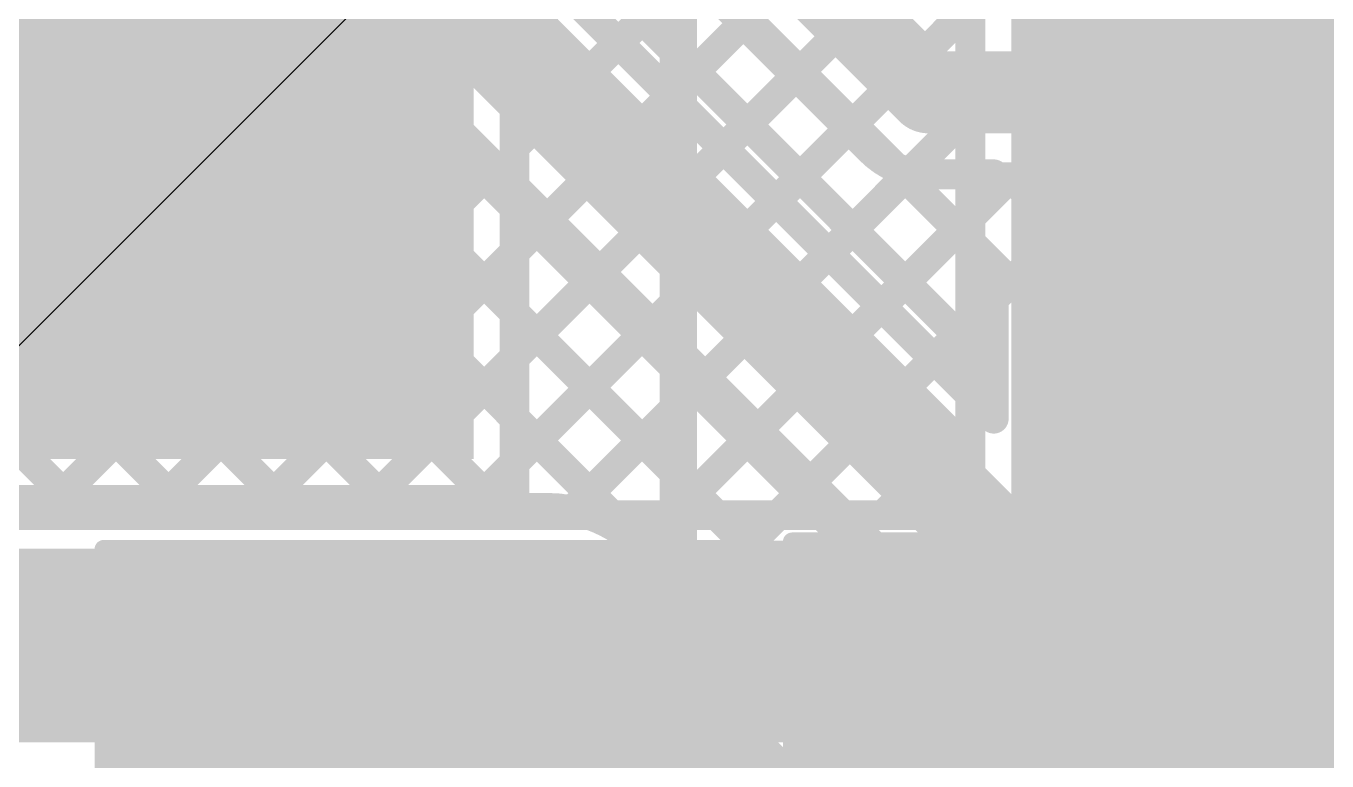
# Model space of a CAD drawing. Header units: millimetres. Extents: x 0 to 214, y 0 to 214.
# Drawn here: x 0.6312 to 0.9809, y 0.637 to 0.8344 of the extents above; entities that cross this region are included whole.
import ezdxf

# ---------------------------------------------------------------- set-up
doc = ezdxf.new("R2010")
doc.units = ezdxf.units.MM
doc.header["$MEASUREMENT"] = 0
for name, color, linetype in [('BottomLayer', 5, 'Continuous'), ('BottomOverlay', 54, 'Continuous'), ('BottomPaste', 16, 'Continuous'), ('BottomSolder', 6, 'Continuous'), ('TopLayer', 1, 'Continuous'), ('TopOverlay', 2, 'Continuous'), ('TopPaste', 8, 'Continuous'), ('TopSolder', 216, 'Continuous')]:
    doc.layers.add(name, color=color, linetype=linetype)

# ---------------------------------------------------------------- blocks, each defined once
blk = doc.blocks.new('SOT_23_5_B_119')
at = {"layer": 'BottomLayer'}
for points in [[(-0.07283, 0.04921), (-0.02953, 0.04921), (-0.02953, 0.02559), (-0.07283, 0.02559)], [(0.02953, 0.04921), (0.07283, 0.04921), (0.07283, 0.02559), (0.02953, 0.02559)], [(-0.07283, 0.01181), (-0.02953, 0.01181), (-0.02953, -0.01181), (-0.07283, -0.01181)], [(-0.07283, -0.02559), (-0.02953, -0.02559), (-0.02953, -0.04921), (-0.07283, -0.04921)], [(0.02953, -0.02559), (0.07283, -0.02559), (0.07283, -0.04921), (0.02953, -0.04921)]]:
    blk.add_hatch(color=5, dxfattribs=at).paths.add_polyline_path(points)
at = {"layer": 'BottomPaste'}
for points in [[(-0.07283, 0.04921), (-0.02953, 0.04921), (-0.02953, 0.02559), (-0.07283, 0.02559)], [(0.02953, 0.04921), (0.07283, 0.04921), (0.07283, 0.02559), (0.02953, 0.02559)], [(-0.07283, 0.01181), (-0.02953, 0.01181), (-0.02953, -0.01181), (-0.07283, -0.01181)], [(-0.07283, -0.02559), (-0.02953, -0.02559), (-0.02953, -0.04921), (-0.07283, -0.04921)], [(0.02953, -0.02559), (0.07283, -0.02559), (0.07283, -0.04921), (0.02953, -0.04921)]]:
    blk.add_hatch(color=16, dxfattribs=at).paths.add_polyline_path(points)
at = {"layer": 'BottomSolder'}
for points in [[(-0.07683, 0.05321), (-0.02553, 0.05321), (-0.02553, 0.02159), (-0.07683, 0.02159)], [(0.02553, 0.05321), (0.07683, 0.05321), (0.07683, 0.02159), (0.02553, 0.02159)], [(-0.07683, 0.01581), (-0.02553, 0.01581), (-0.02553, -0.01581), (-0.07683, -0.01581)], [(-0.07683, -0.02159), (-0.02553, -0.02159), (-0.02553, -0.05321), (-0.07683, -0.05321)], [(0.02553, -0.02159), (0.07683, -0.02159), (0.07683, -0.05321), (0.02553, -0.05321)]]:
    blk.add_hatch(color=6, dxfattribs=at).paths.add_polyline_path(points)
at = {"layer": 'BottomOverlay', "const_width": 0.005}
for points in [[(0.02598, 0.0589), (-0.02945, 0.0589)], [(0.03465, 0.01646), (0.03465, -0.01732)], [(0.02598, -0.0589), (-0.02945, -0.0589)]]:
    blk.add_lwpolyline(points, dxfattribs=at)
at = {"layer": 'BottomOverlay'}
for points, const_width in [([(-0.0307, 0.0589, 1), (-0.0282, 0.0589, 1)], 0.0025), ([(0.02473, 0.0589, 1), (0.02723, 0.0589, 1)], 0.0025), ([(0.0334, 0.01646, 1), (0.0359, 0.01646, 1)], 0.0025), ([(0.0334, -0.01732, 1), (0.0359, -0.01732, 1)], 0.0025), ([(-0.0615, -0.0615, 1), (-0.06843, -0.0615, 1)], 0.01), ([(-0.07093, -0.0615, 1), (-0.06593, -0.0615, 1)], 0.005), ([(-0.064, -0.0615, 1), (-0.059, -0.0615, 1)], 0.005), ([(-0.0307, -0.0589, 1), (-0.0282, -0.0589, 1)], 0.0025), ([(0.02473, -0.0589, 1), (0.02723, -0.0589, 1)], 0.0025)]:
    blk.add_lwpolyline(points, format="xyb", close=True, dxfattribs=dict(at, const_width=const_width))
blk = doc.blocks.new('D2P___249')
at = {"layer": 'TopLayer'}
for points in [[(-0.225, 0.38504), (0.225, 0.38504), (0.225, 0.03504), (-0.225, 0.03504)], [(0.05906, -0.13504), (0.14094, -0.13504), (0.14094, -0.28504), (0.05906, -0.28504)]]:
    blk.add_hatch(color=1, dxfattribs=at).paths.add_polyline_path(points)
at = {"layer": 'TopPaste'}
for points in [[(-0.225, 0.38504), (0.225, 0.38504), (0.225, 0.03504), (-0.225, 0.03504)], [(0.05906, -0.13504), (0.14094, -0.13504), (0.14094, -0.28504), (0.05906, -0.28504)]]:
    blk.add_hatch(color=8, dxfattribs=at).paths.add_polyline_path(points)
at = {"layer": 'TopSolder'}
for points in [[(-0.229, 0.38904), (0.229, 0.38904), (0.229, 0.03104), (-0.229, 0.03104)], [(0.05506, -0.13104), (0.14494, -0.13104), (0.14494, -0.28904), (0.05506, -0.28904)]]:
    blk.add_hatch(color=216, dxfattribs=at).paths.add_polyline_path(points)
at = {"layer": 'TopOverlay', "const_width": 0.01}
for points in [[(0.201, -0.064), (0.201, 0.02)], [(0.201, -0.064), (-0.205, -0.064)]]:
    blk.add_lwpolyline(points, dxfattribs=at)
at = {"layer": 'TopOverlay', "const_width": 0.005}
for points in [[(0.1985, 0.02, 1), (0.2035, 0.02, 1)], [(0.1985, -0.064, 1), (0.2035, -0.064, 1)], [(0.1985, -0.064, 1), (0.2035, -0.064, 1)]]:
    blk.add_lwpolyline(points, format="xyb", close=True, dxfattribs=at)
blk = doc.blocks.new('PMEG045V100EPD_B_263')
at = {"layer": 'BottomOverlay'}
blk.add_hatch(color=54, dxfattribs=at).paths.add_polyline_path([(-0.084, 0.1879), (0.086, 0.1879), (0.086, 0.2909), (-0.084, 0.2909)])
at = {"layer": 'BottomOverlay', "const_width": 0.005}
for points in [[(-0.084, -0.08236), (-0.084, 0.291)], [(-0.084, 0.291), (0.086, 0.291)]]:
    blk.add_lwpolyline(points, dxfattribs=at)
at = {"layer": 'BottomOverlay', "const_width": 0.0025}
blk.add_lwpolyline([(-0.08525, 0.291, 1), (-0.08275, 0.291, 1)], format="xyb", close=True, dxfattribs=at)
blk.add_lwpolyline([(-0.08525, 0.291, 1), (-0.08275, 0.291, 1)], format="xyb", close=True, dxfattribs=at)
blk = doc.blocks.new('PMEG045V100EPD_B_264')
at = {"layer": 'BottomOverlay'}
blk.add_hatch(color=54, dxfattribs=at).paths.add_polyline_path([(-0.08399, 0.18799), (0.08601, 0.18799), (0.08601, 0.29099), (-0.08399, 0.29099)])
at = {"layer": 'BottomOverlay', "const_width": 0.005}
for points in [[(-0.084, -0.08236), (-0.084, 0.291)], [(-0.084, 0.291), (0.086, 0.291)], [(0.086, -0.08178), (0.086, 0.291)]]:
    blk.add_lwpolyline(points, dxfattribs=at)
at = {"layer": 'BottomOverlay', "const_width": 0.0025}
for points in [[(-0.08525, 0.291, 1), (-0.08275, 0.291, 1)], [(-0.08525, 0.291, 1), (-0.08275, 0.291, 1)], [(0.08475, 0.291, 1), (0.08725, 0.291, 1)], [(0.08475, 0.291, 1), (0.08725, 0.291, 1)]]:
    blk.add_lwpolyline(points, format="xyb", close=True, dxfattribs=at)

msp = doc.modelspace()

# ---------------------------------------------------------------- hatches: boundary and pattern name
at = {"layer": 'TopLayer'}
for points in [[(0.896, 0.64), (1.256, 0.64), (1.256, 1.592), (0.896, 1.592)], [(0.29814, 0.71812), (0.75149, 0.71812), (0.75149, 0.85612), (0.29814, 0.85612)]]:
    msp.add_hatch(color=1, dxfattribs=at).paths.add_polyline_path(points)

# ---------------------------------------------------------------- linework, layer by layer
at = {"layer": 'BottomLayer'}
for points, const_width in [([(0.98114, 0.76953), (0.98114, 1.13517)], 0.012), ([(0.67584, 0.95717), (0.89131, 0.74171)], 0.008), ([(0.70763, 0.9126), (0.89131, 0.72893)], 0.008), ([(0.691, 0.896), (0.918, 0.669)], 0.025), ([(0.47767, 0.8725), (0.64517, 0.705)], 0.008), ([(0.49587, 0.705), (0.66337, 0.8725)], 0.008), ([(0.50596, 0.8725), (0.67346, 0.705)], 0.008), ([(0.53424, 0.8725), (0.70174, 0.705)], 0.008), ([(0.56252, 0.8725), (0.73002, 0.705)], 0.008), ([(0.59081, 0.8725), (0.75831, 0.705)], 0.008), ([(0.61909, 0.8725), (0.89147, 0.60012)], 0.008), ([(0.64738, 0.8725), (0.91975, 0.60012)], 0.008), ([(0.67566, 0.8725), (0.94804, 0.60012)], 0.008), ([(0.68127, 0.8725), (0.90137, 0.6524)], 0.008), ([(0.52415, 0.705), (0.68646, 0.86731)], 0.008), ([(0.83014, 0.86017), (0.87374, 0.81657)], 0.022), ([(0.96414, 0.77657), (0.96414, 0.86387)], 0.008), ([(0.55244, 0.705), (0.7006, 0.85316)], 0.008), ([(0.7904, 0.82983), (0.81061, 0.85004)], 0.008), ([(0.81462, 0.84458), (0.85814, 0.80106)], 0.008), ([(0.58072, 0.705), (0.71474, 0.83902)], 0.008), ([(0.95661, 0.79376), (0.95661, 0.83939)], 0.008), ([(0.80455, 0.81569), (0.82403, 0.83517)], 0.008), ([(0.95661, 0.82633), (0.96414, 0.83386)], 0.008), ([(0.609, 0.705), (0.72889, 0.82488)], 0.008), ([(0.609, 0.705), (0.72889, 0.82488)], 0.008), ([(0.87374, 0.81657), (0.92396, 0.81657)], 0.022), ([(0.81869, 0.80155), (0.83817, 0.82103)], 0.008), ([(0.95661, 0.81782), (0.96414, 0.81029)], 0.008), ([(0.63729, 0.705), (0.74303, 0.81074)], 0.008), ([(0.83283, 0.7874), (0.85231, 0.80689)], 0.008), ([(0.95661, 0.79805), (0.96414, 0.80558)], 0.008), ([(0.95233, 0.79376), (0.95661, 0.79805)], 0.008), ([(0.66557, 0.705), (0.75717, 0.7966)], 0.008), ([(0.84697, 0.77326), (0.86884, 0.79513)], 0.008), ([(0.86111, 0.75912), (0.89576, 0.79376)], 0.008), ([(0.86485, 0.79645), (0.89672, 0.76458)], 0.008), ([(0.87374, 0.79457), (0.89131, 0.79457)], 0.008), ([(0.89131, 0.79376), (0.95661, 0.79376)], 0.008), ([(0.89486, 0.76458), (0.92404, 0.79376)], 0.008), ([(0.89582, 0.79376), (0.925, 0.76458)], 0.008), ([(0.92315, 0.76458), (0.95233, 0.79376)], 0.008), ([(0.9241, 0.79376), (0.95272, 0.76515)], 0.008), ([(0.95239, 0.79376), (0.96414, 0.78201)], 0.008), ([(0.69386, 0.705), (0.77131, 0.78245)], 0.008), ([(0.95143, 0.76458), (0.96414, 0.77729)], 0.008), ([(0.95215, 0.76458), (0.96414, 0.77657)], 0.008), ([(0.95613, 0.74452), (0.98114, 0.76953)], 0.012), ([(0.72214, 0.705), (0.78545, 0.76831)], 0.008), ([(0.89131, 0.76458), (0.95215, 0.76458)], 0.008), ([(0.89131, 0.76103), (0.89486, 0.76458)], 0.008), ([(0.89131, 0.72893), (0.89131, 0.76458)], 0.008), ([(0.87526, 0.74498), (0.89131, 0.76103)], 0.008), ([(0.96817, 0.73252), (0.99067, 0.75501)], 0.008), ([(0.75043, 0.705), (0.7996, 0.75417)], 0.008), ([(0.92396, 0.74177), (0.92671, 0.74452)], 0.012), ([(0.92671, 0.74452), (0.95613, 0.74452)], 0.012), ([(0.93592, 0.6925), (0.99067, 0.74725)], 0.008), ([(0.97676, 0.74111), (0.99067, 0.7272)], 0.008), ([(0.77802, 0.70431), (0.81374, 0.74003)], 0.008), ([(0.95661, 0.71896), (0.95661, 0.72753)], 0.008), ([(0.96127, 0.72831), (0.99708, 0.6925)], 0.008), ([(0.79645, 0.69446), (0.82788, 0.72589)], 0.008), ([(0.90127, 0.71896), (0.92773, 0.6925)], 0.008), ([(0.90127, 0.71896), (0.95661, 0.71896)], 0.008), ([(0.90354, 0.71669), (0.90581, 0.71896)], 0.008), ([(0.91405, 0.71896), (0.94051, 0.6925)], 0.008), ([(0.91768, 0.70255), (0.93409, 0.71896)], 0.008), ([(0.94234, 0.71896), (0.9688, 0.6925)], 0.008), ([(0.9642, 0.6925), (0.99067, 0.71897)], 0.008), ([(0.8106, 0.68032), (0.84202, 0.71174)], 0.008), ([(0.20358, 0.705), (0.771, 0.705)], 0.008), ([(0.82474, 0.66617), (0.85616, 0.6976)], 0.008), ([(0.7965, 0.69441), (0.89079, 0.60012)], 0.008), ([(0.92773, 0.6925), (1.041, 0.6925)], 0.008), ([(0.181, 0.669), (0.771, 0.669)], 0.05), ([(0.771, 0.669), (0.913, 0.527)], 0.05), ([(0.83888, 0.65203), (0.87031, 0.68346)], 0.008), ([(0.918, 0.669), (1.041, 0.669)], 0.025), ([(0.85302, 0.63789), (0.88445, 0.66932)], 0.008), ([(0.86716, 0.62375), (0.89859, 0.65517)], 0.008), ([(0.88131, 0.60961), (0.91721, 0.64551)], 0.008), ([(0.90011, 0.60012), (0.94548, 0.6455)], 0.008), ([(0.918, 0.6455), (1.03127, 0.6455)], 0.008), ([(0.92839, 0.60012), (0.97377, 0.6455)], 0.008), ([(0.93095, 0.6455), (0.97632, 0.60012)], 0.008), ([(0.95923, 0.6455), (1.00461, 0.60012)], 0.008)]:
    msp.add_lwpolyline(points, dxfattribs=dict(at, const_width=const_width))
for points, const_width in [([(0.82203, 0.83517, 1), (0.82603, 0.83517, 1)], 0.004), ([(0.96214, 0.83386, 1), (0.96614, 0.83386, 1)], 0.004), ([(0.7884, 0.82983, 1), (0.7924, 0.82983, 1)], 0.004), ([(0.72689, 0.82488, 1), (0.73089, 0.82488, 1)], 0.004), ([(0.72689, 0.82488, 1), (0.73089, 0.82488, 1)], 0.004), ([(0.95461, 0.82633, 1), (0.95861, 0.82633, 1)], 0.004), ([(0.86824, 0.81657, 1), (0.87924, 0.81657, 1)], 0.011), ([(0.86824, 0.81657, 1), (0.87924, 0.81657, 1)], 0.011), ([(0.91846, 0.81657, 1), (0.92946, 0.81657, 1)], 0.011), ([(0.83617, 0.82103, 1), (0.84017, 0.82103, 1)], 0.004), ([(0.95461, 0.81782, 1), (0.95861, 0.81782, 1)], 0.004), ([(0.80255, 0.81569, 1), (0.80655, 0.81569, 1)], 0.004), ([(0.74103, 0.81074, 1), (0.74503, 0.81074, 1)], 0.004), ([(0.96214, 0.81029, 1), (0.96614, 0.81029, 1)], 0.004), ([(0.85031, 0.80689, 1), (0.85431, 0.80689, 1)], 0.004), ([(0.96214, 0.80558, 1), (0.96614, 0.80558, 1)], 0.004), ([(0.81669, 0.80155, 1), (0.82069, 0.80155, 1)], 0.004), ([(0.85614, 0.80106, 1), (0.86014, 0.80106, 1)], 0.004), ([(0.85614, 0.80106, 1), (0.86014, 0.80106, 1)], 0.004), ([(0.85618, 0.80102, 1), (0.86018, 0.80102, 1)], 0.004), ([(0.95461, 0.79805, 1), (0.95861, 0.79805, 1)], 0.004), ([(0.95461, 0.79805, 1), (0.95861, 0.79805, 1)], 0.004), ([(0.75517, 0.7966, 1), (0.75917, 0.7966, 1)], 0.004), ([(0.86285, 0.79645, 1), (0.86685, 0.79645, 1)], 0.004), ([(0.86684, 0.79513, 1), (0.87084, 0.79513, 1)], 0.004), ([(0.87174, 0.79457, 1), (0.87574, 0.79457, 1)], 0.004), ([(0.87174, 0.79457, 1), (0.87574, 0.79457, 1)], 0.004), ([(0.87174, 0.79457, 1), (0.87574, 0.79457, 1)], 0.004), ([(0.88931, 0.79457, 1), (0.89331, 0.79457, 1)], 0.004), ([(0.88931, 0.79376, 1), (0.89331, 0.79376, 1)], 0.004), ([(0.89376, 0.79376, 1), (0.89776, 0.79376, 1)], 0.004), ([(0.89382, 0.79376, 1), (0.89782, 0.79376, 1)], 0.004), ([(0.92204, 0.79376, 1), (0.92604, 0.79376, 1)], 0.004), ([(0.9221, 0.79376, 1), (0.9261, 0.79376, 1)], 0.004), ([(0.95033, 0.79376, 1), (0.95433, 0.79376, 1)], 0.004), ([(0.95033, 0.79376, 1), (0.95433, 0.79376, 1)], 0.004), ([(0.95039, 0.79376, 1), (0.95439, 0.79376, 1)], 0.004), ([(0.95461, 0.79376, 1), (0.95861, 0.79376, 1)], 0.004), ([(0.95461, 0.79376, 1), (0.95861, 0.79376, 1)], 0.004), ([(0.83083, 0.7874, 1), (0.83483, 0.7874, 1)], 0.004), ([(0.76931, 0.78245, 1), (0.77331, 0.78245, 1)], 0.004), ([(0.96214, 0.78201, 1), (0.96614, 0.78201, 1)], 0.004), ([(0.96214, 0.77729, 1), (0.96614, 0.77729, 1)], 0.004), ([(0.96214, 0.77657, 1), (0.96614, 0.77657, 1)], 0.004), ([(0.96214, 0.77657, 1), (0.96614, 0.77657, 1)], 0.004), ([(0.84497, 0.77326, 1), (0.84897, 0.77326, 1)], 0.004), ([(0.97814, 0.76953, 1), (0.98414, 0.76953, 1)], 0.006), ([(0.97814, 0.76953, 1), (0.98414, 0.76953, 1)], 0.006), ([(0.78345, 0.76831, 1), (0.78745, 0.76831, 1)], 0.004), ([(0.88931, 0.76458, 1), (0.89331, 0.76458, 1)], 0.004), ([(0.88931, 0.76458, 1), (0.89331, 0.76458, 1)], 0.004), ([(0.89286, 0.76458, 1), (0.89686, 0.76458, 1)], 0.004), ([(0.89286, 0.76458, 1), (0.89686, 0.76458, 1)], 0.004), ([(0.89472, 0.76458, 1), (0.89872, 0.76458, 1)], 0.004), ([(0.92115, 0.76458, 1), (0.92515, 0.76458, 1)], 0.004), ([(0.923, 0.76458, 1), (0.927, 0.76458, 1)], 0.004), ([(0.94943, 0.76458, 1), (0.95343, 0.76458, 1)], 0.004), ([(0.95015, 0.76458, 1), (0.95415, 0.76458, 1)], 0.004), ([(0.95015, 0.76458, 1), (0.95415, 0.76458, 1)], 0.004), ([(0.95072, 0.76515, 1), (0.95472, 0.76515, 1)], 0.004), ([(0.85911, 0.75912, 1), (0.86311, 0.75912, 1)], 0.004), ([(0.88931, 0.76103, 1), (0.89331, 0.76103, 1)], 0.004), ([(0.88931, 0.76103, 1), (0.89331, 0.76103, 1)], 0.004), ([(0.7976, 0.75417, 1), (0.8016, 0.75417, 1)], 0.004), ([(0.87326, 0.74498, 1), (0.87726, 0.74498, 1)], 0.004), ([(0.92371, 0.74452, 1), (0.92971, 0.74452, 1)], 0.006), ([(0.92371, 0.74452, 1), (0.92971, 0.74452, 1)], 0.006), ([(0.95313, 0.74452, 1), (0.95913, 0.74452, 1)], 0.006), ([(0.95313, 0.74452, 1), (0.95913, 0.74452, 1)], 0.006), ([(0.88931, 0.74171, 1), (0.89331, 0.74171, 1)], 0.004), ([(0.92096, 0.74177, 1), (0.92696, 0.74177, 1)], 0.006), ([(0.97476, 0.74111, 1), (0.97876, 0.74111, 1)], 0.004), ([(0.81174, 0.74003, 1), (0.81574, 0.74003, 1)], 0.004), ([(0.96615, 0.7325, 1), (0.97015, 0.7325, 1)], 0.004), ([(0.96617, 0.73252, 1), (0.97017, 0.73252, 1)], 0.004), ([(0.96617, 0.73252, 1), (0.97017, 0.73252, 1)], 0.004), ([(0.88931, 0.72893, 1), (0.89331, 0.72893, 1)], 0.004), ([(0.88931, 0.72893, 1), (0.89331, 0.72893, 1)], 0.004), ([(0.95461, 0.72753, 1), (0.95861, 0.72753, 1)], 0.004), ([(0.95461, 0.72753, 1), (0.95861, 0.72753, 1)], 0.004), ([(0.95461, 0.72753, 1), (0.95861, 0.72753, 1)], 0.004), ([(0.95927, 0.72831, 1), (0.96327, 0.72831, 1)], 0.004), ([(0.82588, 0.72589, 1), (0.82988, 0.72589, 1)], 0.004), ([(0.89927, 0.71896, 1), (0.90327, 0.71896, 1)], 0.004), ([(0.89927, 0.71896, 1), (0.90327, 0.71896, 1)], 0.004), ([(0.90154, 0.71669, 1), (0.90554, 0.71669, 1)], 0.004), ([(0.90381, 0.71896, 1), (0.90781, 0.71896, 1)], 0.004), ([(0.91205, 0.71896, 1), (0.91605, 0.71896, 1)], 0.004), ([(0.93209, 0.71896, 1), (0.93609, 0.71896, 1)], 0.004), ([(0.94034, 0.71896, 1), (0.94434, 0.71896, 1)], 0.004), ([(0.95461, 0.71896, 1), (0.95861, 0.71896, 1)], 0.004), ([(0.95461, 0.71896, 1), (0.95861, 0.71896, 1)], 0.004), ([(0.84002, 0.71174, 1), (0.84402, 0.71174, 1)], 0.004), ([(0.63529, 0.705, 1), (0.63929, 0.705, 1)], 0.004), ([(0.64317, 0.705, 1), (0.64717, 0.705, 1)], 0.004), ([(0.66357, 0.705, 1), (0.66757, 0.705, 1)], 0.004), ([(0.67146, 0.705, 1), (0.67546, 0.705, 1)], 0.004), ([(0.69186, 0.705, 1), (0.69586, 0.705, 1)], 0.004), ([(0.69974, 0.705, 1), (0.70374, 0.705, 1)], 0.004), ([(0.72014, 0.705, 1), (0.72414, 0.705, 1)], 0.004), ([(0.72802, 0.705, 1), (0.73202, 0.705, 1)], 0.004), ([(0.74843, 0.705, 1), (0.75243, 0.705, 1)], 0.004), ([(0.75631, 0.705, 1), (0.76031, 0.705, 1)], 0.004), ([(0.769, 0.705, 1), (0.773, 0.705, 1)], 0.004), ([(0.769, 0.705, 1), (0.773, 0.705, 1)], 0.004), ([(0.769, 0.705, 1), (0.773, 0.705, 1)], 0.004), ([(0.77602, 0.70431, 1), (0.78002, 0.70431, 1)], 0.004), ([(0.91568, 0.70255, 1), (0.91968, 0.70255, 1)], 0.004), ([(0.85416, 0.6976, 1), (0.85816, 0.6976, 1)], 0.004), ([(0.79445, 0.69446, 1), (0.79845, 0.69446, 1)], 0.004), ([(0.79446, 0.69446, 1), (0.79846, 0.69446, 1)], 0.004), ([(0.7945, 0.69441, 1), (0.7985, 0.69441, 1)], 0.004), ([(0.7945, 0.69441, 1), (0.7985, 0.69441, 1)], 0.004), ([(0.92573, 0.6925, 1), (0.92973, 0.6925, 1)], 0.004), ([(0.92573, 0.6925, 1), (0.92973, 0.6925, 1)], 0.004), ([(0.93392, 0.6925, 1), (0.93792, 0.6925, 1)], 0.004), ([(0.93851, 0.6925, 1), (0.94251, 0.6925, 1)], 0.004), ([(0.9622, 0.6925, 1), (0.9662, 0.6925, 1)], 0.004), ([(0.9668, 0.6925, 1), (0.9708, 0.6925, 1)], 0.004), ([(0.7585, 0.669, 1), (0.7835, 0.669, 1)], 0.025), ([(0.7585, 0.669, 1), (0.7835, 0.669, 1)], 0.025), ([(0.86831, 0.68346, 1), (0.87231, 0.68346, 1)], 0.004), ([(0.8086, 0.68032, 1), (0.8126, 0.68032, 1)], 0.004), ([(0.91175, 0.669, 1), (0.92425, 0.669, 1)], 0.0125), ([(0.91175, 0.669, 1), (0.92425, 0.669, 1)], 0.0125), ([(0.88245, 0.66932, 1), (0.88645, 0.66932, 1)], 0.004), ([(0.82274, 0.66617, 1), (0.82674, 0.66617, 1)], 0.004), ([(0.89659, 0.65517, 1), (0.90059, 0.65517, 1)], 0.004), ([(0.83688, 0.65203, 1), (0.84088, 0.65203, 1)], 0.004), ([(0.89937, 0.6524, 1), (0.90337, 0.6524, 1)], 0.004), ([(0.89937, 0.6524, 1), (0.90337, 0.6524, 1)], 0.004), ([(0.89938, 0.65238, 1), (0.90338, 0.65238, 1)], 0.004), ([(0.91521, 0.64551, 1), (0.91921, 0.64551, 1)], 0.004), ([(0.916, 0.6455, 1), (0.92, 0.6455, 1)], 0.004), ([(0.916, 0.6455, 1), (0.92, 0.6455, 1)], 0.004), ([(0.916, 0.6455, 1), (0.92, 0.6455, 1)], 0.004), ([(0.92895, 0.6455, 1), (0.93295, 0.6455, 1)], 0.004), ([(0.94348, 0.6455, 1), (0.94748, 0.6455, 1)], 0.004), ([(0.95723, 0.6455, 1), (0.96123, 0.6455, 1)], 0.004), ([(0.97177, 0.6455, 1), (0.97577, 0.6455, 1)], 0.004), ([(0.85102, 0.63789, 1), (0.85502, 0.63789, 1)], 0.004)]:
    msp.add_lwpolyline(points, format="xyb", close=True, dxfattribs=dict(at, const_width=const_width))
at = {"layer": 'BottomLayer', "const_width": 0.008}
for points in [[(0.87374, 0.79457, -0.199566), (0.85814, 0.80106)], [(0.87374, 0.79457, -0.198912), (0.85818, 0.80102)], [(0.96817, 0.73252, -0.191985), (0.95661, 0.72753)], [(0.96815, 0.7325, -0.191571), (0.95661, 0.72753)], [(0.771, 0.705, -0.199396), (0.7965, 0.69441)], [(0.771, 0.705, -0.198912), (0.79646, 0.69446)], [(0.918, 0.6455, -0.199188), (0.90137, 0.6524)], [(0.918, 0.6455, -0.198912), (0.90138, 0.65238)]]:
    msp.add_lwpolyline(points, format="xyb", dxfattribs=at)
at = {"layer": 'BottomSolder'}
msp.add_line((0.01449, 0.13433), (214.06023, 213.98652), dxfattribs=at)
at = {"layer": 'TopLayer'}
for points, const_width in [([(0.885, 0.703), (0.885, 1.58509)], 0.008), ([(0.76037, 0.9575), (0.885, 0.83287)], 0.008), ([(0.76249, 0.83021), (0.885, 0.95271)], 0.008), ([(0.6928, 0.94021), (0.885, 0.74801)], 0.008), ([(0.72108, 0.94021), (0.885, 0.7763)], 0.008), ([(0.74647, 0.94312), (0.885, 0.80458)], 0.008), ([(0.76249, 0.80192), (0.885, 0.92443)], 0.008), ([(0.76249, 0.77364), (0.885, 0.89614)], 0.008), ([(0.76249, 0.74535), (0.885, 0.86786)], 0.008), ([(0.76249, 0.70712), (0.76249, 0.86712)], 0.008), ([(0.90539, 0.667), (1.08055, 0.84216)], 0.05), ([(0.76249, 0.84223), (0.885, 0.71973)], 0.008), ([(0.76249, 0.71707), (0.885, 0.83957)], 0.008), ([(0.76249, 0.81395), (0.87345, 0.703)], 0.008), ([(0.77671, 0.703), (0.885, 0.81129)], 0.008), ([(0.76249, 0.78567), (0.84516, 0.703)], 0.008), ([(0.80499, 0.703), (0.885, 0.78301)], 0.008), ([(0.76249, 0.75738), (0.81688, 0.703)], 0.008), ([(0.83328, 0.703), (0.885, 0.75472)], 0.008), ([(0.76249, 0.7291), (0.78859, 0.703)], 0.008), ([(0.86156, 0.703), (0.885, 0.72644)], 0.008), ([(0.28714, 0.70712), (0.76249, 0.70712)], 0.008), ([(0.63529, 0.703), (0.63941, 0.70712)], 0.008), ([(0.64305, 0.70712), (0.64717, 0.703)], 0.008), ([(0.66357, 0.703), (0.66769, 0.70712)], 0.008), ([(0.67133, 0.70712), (0.67546, 0.703)], 0.008), ([(0.69186, 0.703), (0.69598, 0.70712)], 0.008), ([(0.69962, 0.70712), (0.70374, 0.703)], 0.008), ([(0.72014, 0.703), (0.72426, 0.70712)], 0.008), ([(0.7279, 0.70712), (0.73202, 0.703)], 0.008), ([(0.74843, 0.703), (0.75255, 0.70712)], 0.008), ([(0.75619, 0.70712), (0.76031, 0.703)], 0.008), ([(0.53122, 0.703), (0.885, 0.703)], 0.008), ([(0.53122, 0.667), (0.90539, 0.667)], 0.05)]:
    msp.add_lwpolyline(points, dxfattribs=dict(at, const_width=const_width))
for points, const_width in [([(0.883, 0.83287, 1), (0.887, 0.83287, 1)], 0.004), ([(0.76049, 0.83021, 1), (0.76449, 0.83021, 1)], 0.004), ([(0.76049, 0.81395, 1), (0.76449, 0.81395, 1)], 0.004), ([(0.883, 0.81129, 1), (0.887, 0.81129, 1)], 0.004), ([(0.883, 0.80458, 1), (0.887, 0.80458, 1)], 0.004), ([(0.76049, 0.80192, 1), (0.76449, 0.80192, 1)], 0.004), ([(0.76049, 0.78567, 1), (0.76449, 0.78567, 1)], 0.004), ([(0.883, 0.78301, 1), (0.887, 0.78301, 1)], 0.004), ([(0.883, 0.7763, 1), (0.887, 0.7763, 1)], 0.004), ([(0.76049, 0.77364, 1), (0.76449, 0.77364, 1)], 0.004), ([(0.76049, 0.75738, 1), (0.76449, 0.75738, 1)], 0.004), ([(0.883, 0.75472, 1), (0.887, 0.75472, 1)], 0.004), ([(0.883, 0.74801, 1), (0.887, 0.74801, 1)], 0.004), ([(0.76049, 0.74535, 1), (0.76449, 0.74535, 1)], 0.004), ([(0.76049, 0.7291, 1), (0.76449, 0.7291, 1)], 0.004), ([(0.883, 0.72644, 1), (0.887, 0.72644, 1)], 0.004), ([(0.76049, 0.71707, 1), (0.76449, 0.71707, 1)], 0.004), ([(0.883, 0.71973, 1), (0.887, 0.71973, 1)], 0.004), ([(0.63741, 0.70712, 1), (0.64141, 0.70712, 1)], 0.004), ([(0.64105, 0.70712, 1), (0.64505, 0.70712, 1)], 0.004), ([(0.66569, 0.70712, 1), (0.66969, 0.70712, 1)], 0.004), ([(0.66933, 0.70712, 1), (0.67333, 0.70712, 1)], 0.004), ([(0.69398, 0.70712, 1), (0.69798, 0.70712, 1)], 0.004), ([(0.69762, 0.70712, 1), (0.70162, 0.70712, 1)], 0.004), ([(0.72226, 0.70712, 1), (0.72626, 0.70712, 1)], 0.004), ([(0.7259, 0.70712, 1), (0.7299, 0.70712, 1)], 0.004), ([(0.75055, 0.70712, 1), (0.75455, 0.70712, 1)], 0.004), ([(0.75419, 0.70712, 1), (0.75819, 0.70712, 1)], 0.004), ([(0.76049, 0.70712, 1), (0.76449, 0.70712, 1)], 0.004), ([(0.76049, 0.70712, 1), (0.76449, 0.70712, 1)], 0.004), ([(0.63329, 0.703, 1), (0.63729, 0.703, 1)], 0.004), ([(0.64517, 0.703, 1), (0.64917, 0.703, 1)], 0.004), ([(0.66157, 0.703, 1), (0.66557, 0.703, 1)], 0.004), ([(0.67346, 0.703, 1), (0.67746, 0.703, 1)], 0.004), ([(0.68986, 0.703, 1), (0.69386, 0.703, 1)], 0.004), ([(0.70174, 0.703, 1), (0.70574, 0.703, 1)], 0.004), ([(0.71814, 0.703, 1), (0.72214, 0.703, 1)], 0.004), ([(0.73002, 0.703, 1), (0.73402, 0.703, 1)], 0.004), ([(0.74643, 0.703, 1), (0.75043, 0.703, 1)], 0.004), ([(0.75831, 0.703, 1), (0.76231, 0.703, 1)], 0.004), ([(0.77471, 0.703, 1), (0.77871, 0.703, 1)], 0.004), ([(0.78659, 0.703, 1), (0.79059, 0.703, 1)], 0.004), ([(0.80299, 0.703, 1), (0.80699, 0.703, 1)], 0.004), ([(0.81488, 0.703, 1), (0.81888, 0.703, 1)], 0.004), ([(0.83128, 0.703, 1), (0.83528, 0.703, 1)], 0.004), ([(0.84316, 0.703, 1), (0.84716, 0.703, 1)], 0.004), ([(0.85956, 0.703, 1), (0.86356, 0.703, 1)], 0.004), ([(0.87145, 0.703, 1), (0.87545, 0.703, 1)], 0.004), ([(0.883, 0.703, 1), (0.887, 0.703, 1)], 0.004), ([(0.883, 0.703, 1), (0.887, 0.703, 1)], 0.004), ([(0.89289, 0.667, 1), (0.91789, 0.667, 1)], 0.025), ([(0.89289, 0.667, 1), (0.91789, 0.667, 1)], 0.025)]:
    msp.add_lwpolyline(points, format="xyb", close=True, dxfattribs=dict(at, const_width=const_width))
at = {"layer": 'TopSolder'}
msp.add_line((0.01449, 0.13433), (214.06023, 213.98652), dxfattribs=at)

# ---------------------------------------------------------------- block references
for name, p, rotation in [('D2P___249', (0.87051, 0.89216), 270), ('SOT_23_5_B_119', (0.97514, 0.77917), 180)]:
    msp.add_blockref(name, p, dxfattribs=dict(rotation=rotation))
for name, p in [('PMEG045V100EPD_B_264', (0.73614, 0.40287)), ('PMEG045V100EPD_B_263', (0.92114, 0.40487))]:
    msp.add_blockref(name, p)

doc.saveas('drawing.dxf')
